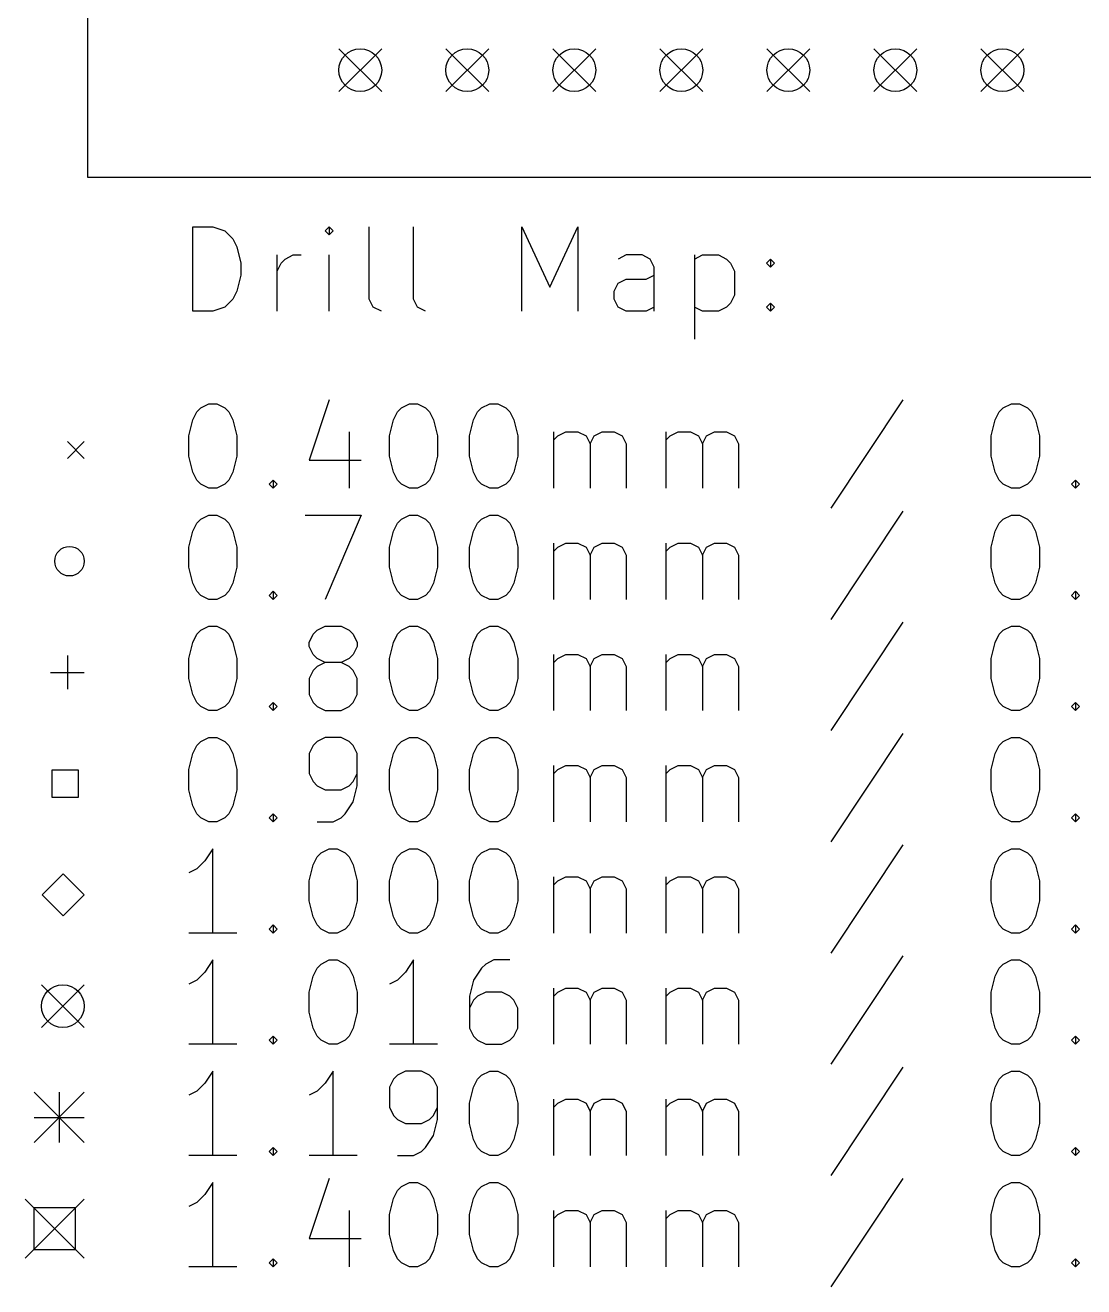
# Model space of a CAD drawing. Extents: x 123.4 to 222.8, y -148.3 to -68.3.
# Drawn here: x 123.37 to 148.49, y -148 to -118.06 of the extents above; entities that cross this region are included whole.
import ezdxf

# ---------------------------------------------------------------- set-up
doc = ezdxf.new("R2010")
doc.units = 0
doc.layers.add('BLACK', color=7, linetype='CONTINUOUS')

msp = doc.modelspace()

# ---------------------------------------------------------------- linework, layer by layer
at = {"layer": 'BLACK', "linetype": 'CONTINUOUS'}
for p, q in [((124.841, -68.326), (124.841, -121.666)), ((130.81, -118.618), (131.826, -119.634)), ((131.826, -118.618), (130.81, -119.634)), ((133.35, -118.618), (134.366, -119.634)), ((134.366, -118.618), (133.35, -119.634)), ((135.89, -118.618), (136.906, -119.634)), ((136.906, -118.618), (135.89, -119.634)), ((138.43, -118.618), (139.446, -119.634)), ((139.446, -118.618), (138.43, -119.634)), ((140.97, -118.618), (141.986, -119.634)), ((141.986, -118.618), (140.97, -119.634)), ((143.51, -118.618), (144.526, -119.634)), ((144.526, -118.618), (143.51, -119.634)), ((146.05, -118.618), (147.066, -119.634)), ((147.066, -118.618), (146.05, -119.634)), ((124.841, -121.666), (222.631, -121.666)), ((127.342, -124.846), (127.342, -122.846)), ((127.342, -122.846), (127.818, -122.846)), ((127.818, -122.846), (128.104, -122.941)), ((128.104, -122.941), (128.295, -123.131)), ((130.58, -122.846), (130.485, -122.941)), ((130.485, -122.941), (130.58, -123.036)), ((130.676, -122.941), (130.58, -122.846)), ((130.58, -122.846), (130.58, -123.036)), ((130.58, -123.036), (130.676, -122.941)), ((131.533, -124.56), (131.533, -122.846)), ((132.58, -124.56), (132.58, -122.846)), ((135.152, -124.846), (135.152, -122.846)), ((135.152, -122.846), (135.818, -124.274)), ((135.818, -124.274), (136.485, -122.846)), ((136.485, -122.846), (136.485, -124.846)), ((128.295, -123.131), (128.39, -123.322)), ((128.39, -123.322), (128.485, -123.703)), ((129.342, -124.846), (129.342, -123.512)), ((129.437, -123.703), (129.533, -123.608)), ((129.533, -123.608), (129.723, -123.512)), ((129.723, -123.512), (129.914, -123.512)), ((130.58, -124.846), (130.58, -123.512)), ((137.628, -123.512), (137.437, -123.608)), ((138.009, -123.512), (137.628, -123.512)), ((138.199, -123.608), (138.009, -123.512)), ((138.295, -123.798), (138.199, -123.608)), ((139.247, -123.512), (139.247, -125.512)), ((139.247, -123.608), (139.437, -123.512)), ((139.437, -123.512), (139.818, -123.512)), ((139.818, -123.512), (140.009, -123.608)), ((140.009, -123.608), (140.104, -123.703)), ((140.961, -123.703), (141.056, -123.608)), ((141.056, -123.608), (141.152, -123.703)), ((141.056, -123.608), (141.056, -123.798)), ((128.485, -123.703), (128.485, -123.989)), ((129.342, -123.893), (129.437, -123.703)), ((138.295, -124.846), (138.295, -123.798)), ((140.104, -123.703), (140.199, -123.893)), ((140.199, -123.893), (140.199, -124.465)), ((141.056, -123.798), (140.961, -123.703)), ((141.152, -123.703), (141.056, -123.798)), ((128.485, -123.989), (128.39, -124.37)), ((137.342, -124.37), (137.437, -124.179)), ((137.437, -124.179), (137.628, -124.084)), ((137.628, -124.084), (138.104, -124.084)), ((138.104, -124.084), (138.295, -123.989)), ((128.295, -124.56), (128.104, -124.751)), ((128.39, -124.37), (128.295, -124.56)), ((131.628, -124.751), (131.533, -124.56)), ((132.676, -124.751), (132.58, -124.56)), ((137.342, -124.56), (137.342, -124.37)), ((137.437, -124.751), (137.342, -124.56)), ((140.199, -124.465), (140.104, -124.655)), ((127.818, -124.846), (127.342, -124.846)), ((128.104, -124.751), (127.818, -124.846)), ((131.818, -124.846), (131.628, -124.751)), ((132.866, -124.846), (132.676, -124.751)), ((137.628, -124.846), (137.437, -124.751)), ((138.104, -124.846), (137.628, -124.846)), ((138.295, -124.751), (138.104, -124.846)), ((139.437, -124.846), (139.247, -124.751)), ((139.818, -124.846), (139.437, -124.846)), ((140.009, -124.751), (139.818, -124.846)), ((140.104, -124.655), (140.009, -124.751)), ((140.961, -124.751), (141.056, -124.655)), ((141.056, -124.846), (140.961, -124.751)), ((141.056, -124.655), (141.152, -124.751)), ((141.056, -124.655), (141.056, -124.846)), ((141.152, -124.751), (141.056, -124.846)), ((130.58, -126.951), (130.104, -128.379)), ((144.199, -126.951), (142.485, -129.522)), ((127.342, -127.427), (127.437, -127.236)), ((127.437, -127.236), (127.533, -127.141)), ((127.533, -127.141), (127.723, -127.046)), ((127.723, -127.046), (127.914, -127.046)), ((127.914, -127.046), (128.104, -127.141)), ((128.104, -127.141), (128.199, -127.236)), ((128.199, -127.236), (128.295, -127.427)), ((132.104, -127.427), (132.199, -127.236)), ((132.199, -127.236), (132.295, -127.141)), ((132.295, -127.141), (132.485, -127.046)), ((132.485, -127.046), (132.676, -127.046)), ((132.676, -127.046), (132.866, -127.141)), ((132.866, -127.141), (132.961, -127.236)), ((132.961, -127.236), (133.056, -127.427)), ((134.009, -127.427), (134.104, -127.236)), ((134.104, -127.236), (134.199, -127.141)), ((134.199, -127.141), (134.39, -127.046)), ((134.39, -127.046), (134.58, -127.046)), ((134.58, -127.046), (134.771, -127.141)), ((134.771, -127.141), (134.866, -127.236)), ((134.866, -127.236), (134.961, -127.427)), ((146.39, -127.427), (146.485, -127.236)), ((146.485, -127.236), (146.58, -127.141)), ((146.58, -127.141), (146.771, -127.046)), ((146.771, -127.046), (146.961, -127.046)), ((146.961, -127.046), (147.152, -127.141)), ((147.152, -127.141), (147.247, -127.236)), ((147.247, -127.236), (147.342, -127.427)), ((127.247, -127.808), (127.342, -127.427)), ((128.295, -127.427), (128.39, -127.808)), ((132.009, -127.808), (132.104, -127.427)), ((133.056, -127.427), (133.152, -127.808)), ((133.914, -127.808), (134.009, -127.427)), ((134.961, -127.427), (135.056, -127.808)), ((146.295, -127.808), (146.39, -127.427)), ((147.342, -127.427), (147.437, -127.808)), ((127.247, -128.284), (127.247, -127.808)), ((128.39, -127.808), (128.39, -128.284)), ((131.056, -127.712), (131.056, -129.046)), ((132.009, -128.284), (132.009, -127.808)), ((133.152, -127.808), (133.152, -128.284)), ((133.914, -128.284), (133.914, -127.808)), ((135.056, -127.808), (135.056, -128.284)), ((135.914, -129.046), (135.914, -127.712)), ((135.914, -127.903), (136.009, -127.808)), ((136.009, -127.808), (136.199, -127.712)), ((136.199, -127.712), (136.485, -127.712)), ((136.485, -127.712), (136.676, -127.808)), ((136.676, -127.808), (136.771, -127.998)), ((136.771, -127.998), (136.866, -127.808)), ((136.866, -127.808), (137.056, -127.712)), ((137.056, -127.712), (137.342, -127.712)), ((137.342, -127.712), (137.533, -127.808)), ((137.533, -127.808), (137.628, -127.998)), ((138.58, -129.046), (138.58, -127.712)), ((138.58, -127.903), (138.676, -127.808)), ((138.676, -127.808), (138.866, -127.712)), ((138.866, -127.712), (139.152, -127.712)), ((139.152, -127.712), (139.342, -127.808)), ((139.342, -127.808), (139.437, -127.998)), ((139.437, -127.998), (139.533, -127.808)), ((139.533, -127.808), (139.723, -127.712)), ((139.723, -127.712), (140.009, -127.712)), ((140.009, -127.712), (140.199, -127.808)), ((140.199, -127.808), (140.295, -127.998)), ((146.295, -128.284), (146.295, -127.808)), ((147.437, -127.808), (147.437, -128.284)), ((124.366, -127.941), (124.766, -128.341)), ((124.766, -127.941), (124.366, -128.341)), ((136.771, -127.998), (136.771, -129.046)), ((137.628, -127.998), (137.628, -129.046)), ((139.437, -127.998), (139.437, -129.046)), ((140.295, -127.998), (140.295, -129.046)), ((127.342, -128.665), (127.247, -128.284)), ((128.39, -128.284), (128.295, -128.665)), ((130.104, -128.379), (131.342, -128.379)), ((132.104, -128.665), (132.009, -128.284)), ((133.152, -128.284), (133.056, -128.665)), ((134.009, -128.665), (133.914, -128.284)), ((135.056, -128.284), (134.961, -128.665)), ((146.39, -128.665), (146.295, -128.284)), ((147.437, -128.284), (147.342, -128.665)), ((127.437, -128.855), (127.342, -128.665)), ((128.295, -128.665), (128.199, -128.855)), ((132.199, -128.855), (132.104, -128.665)), ((133.056, -128.665), (132.961, -128.855)), ((134.104, -128.855), (134.009, -128.665)), ((134.961, -128.665), (134.866, -128.855)), ((146.485, -128.855), (146.39, -128.665)), ((147.342, -128.665), (147.247, -128.855)), ((127.533, -128.951), (127.437, -128.855)), ((127.723, -129.046), (127.533, -128.951)), ((127.914, -129.046), (127.723, -129.046)), ((128.104, -128.951), (127.914, -129.046)), ((128.199, -128.855), (128.104, -128.951)), ((129.152, -128.951), (129.247, -128.855)), ((129.247, -129.046), (129.152, -128.951)), ((129.247, -128.855), (129.342, -128.951)), ((129.247, -128.855), (129.247, -129.046)), ((129.342, -128.951), (129.247, -129.046)), ((132.295, -128.951), (132.199, -128.855)), ((132.485, -129.046), (132.295, -128.951)), ((132.676, -129.046), (132.485, -129.046)), ((132.866, -128.951), (132.676, -129.046)), ((132.961, -128.855), (132.866, -128.951)), ((134.199, -128.951), (134.104, -128.855)), ((134.39, -129.046), (134.199, -128.951)), ((134.58, -129.046), (134.39, -129.046)), ((134.771, -128.951), (134.58, -129.046)), ((134.866, -128.855), (134.771, -128.951)), ((146.58, -128.951), (146.485, -128.855)), ((146.771, -129.046), (146.58, -128.951)), ((146.961, -129.046), (146.771, -129.046)), ((147.152, -128.951), (146.961, -129.046)), ((147.247, -128.855), (147.152, -128.951)), ((148.199, -128.951), (148.295, -128.855)), ((148.295, -129.046), (148.199, -128.951)), ((148.295, -128.855), (148.39, -128.951)), ((148.295, -128.855), (148.295, -129.046)), ((148.39, -128.951), (148.295, -129.046)), ((144.199, -129.591), (142.485, -132.162)), ((127.342, -130.067), (127.437, -129.876)), ((127.437, -129.876), (127.533, -129.781)), ((127.533, -129.781), (127.723, -129.686)), ((127.723, -129.686), (127.914, -129.686)), ((127.914, -129.686), (128.104, -129.781)), ((128.104, -129.781), (128.199, -129.876)), ((128.199, -129.876), (128.295, -130.067)), ((130.009, -129.686), (131.342, -129.686)), ((131.342, -129.686), (130.485, -131.686)), ((132.104, -130.067), (132.199, -129.876)), ((132.199, -129.876), (132.295, -129.781)), ((132.295, -129.781), (132.485, -129.686)), ((132.485, -129.686), (132.676, -129.686)), ((132.676, -129.686), (132.866, -129.781)), ((132.866, -129.781), (132.961, -129.876)), ((132.961, -129.876), (133.056, -130.067)), ((134.009, -130.067), (134.104, -129.876)), ((134.104, -129.876), (134.199, -129.781)), ((134.199, -129.781), (134.39, -129.686)), ((134.39, -129.686), (134.58, -129.686)), ((134.58, -129.686), (134.771, -129.781)), ((134.771, -129.781), (134.866, -129.876)), ((134.866, -129.876), (134.961, -130.067)), ((146.39, -130.067), (146.485, -129.876)), ((146.485, -129.876), (146.58, -129.781)), ((146.58, -129.781), (146.771, -129.686)), ((146.771, -129.686), (146.961, -129.686)), ((146.961, -129.686), (147.152, -129.781)), ((147.152, -129.781), (147.247, -129.876)), ((147.247, -129.876), (147.342, -130.067)), ((127.247, -130.448), (127.342, -130.067)), ((128.295, -130.067), (128.39, -130.448)), ((132.009, -130.448), (132.104, -130.067)), ((133.056, -130.067), (133.152, -130.448)), ((133.914, -130.448), (134.009, -130.067)), ((134.961, -130.067), (135.056, -130.448)), ((146.295, -130.448), (146.39, -130.067)), ((147.342, -130.067), (147.437, -130.448)), ((127.247, -130.924), (127.247, -130.448)), ((128.39, -130.448), (128.39, -130.924)), ((132.009, -130.924), (132.009, -130.448)), ((133.152, -130.448), (133.152, -130.924)), ((133.914, -130.924), (133.914, -130.448)), ((135.056, -130.448), (135.056, -130.924)), ((135.914, -131.686), (135.914, -130.352)), ((135.914, -130.543), (136.009, -130.448)), ((136.009, -130.448), (136.199, -130.352)), ((136.199, -130.352), (136.485, -130.352)), ((136.485, -130.352), (136.676, -130.448)), ((136.676, -130.448), (136.771, -130.638)), ((136.771, -130.638), (136.866, -130.448)), ((136.866, -130.448), (137.056, -130.352)), ((137.056, -130.352), (137.342, -130.352)), ((137.342, -130.352), (137.533, -130.448)), ((137.533, -130.448), (137.628, -130.638)), ((138.58, -131.686), (138.58, -130.352)), ((138.58, -130.543), (138.676, -130.448)), ((138.676, -130.448), (138.866, -130.352)), ((138.866, -130.352), (139.152, -130.352)), ((139.152, -130.352), (139.342, -130.448)), ((139.342, -130.448), (139.437, -130.638)), ((139.437, -130.638), (139.533, -130.448)), ((139.533, -130.448), (139.723, -130.352)), ((139.723, -130.352), (140.009, -130.352)), ((140.009, -130.352), (140.199, -130.448)), ((140.199, -130.448), (140.295, -130.638)), ((146.295, -130.924), (146.295, -130.448)), ((147.437, -130.448), (147.437, -130.924)), ((136.771, -130.638), (136.771, -131.686)), ((137.628, -130.638), (137.628, -131.686)), ((139.437, -130.638), (139.437, -131.686)), ((140.295, -130.638), (140.295, -131.686)), ((127.342, -131.305), (127.247, -130.924)), ((128.39, -130.924), (128.295, -131.305)), ((132.104, -131.305), (132.009, -130.924)), ((133.152, -130.924), (133.056, -131.305)), ((134.009, -131.305), (133.914, -130.924)), ((135.056, -130.924), (134.961, -131.305)), ((146.39, -131.305), (146.295, -130.924)), ((147.437, -130.924), (147.342, -131.305)), ((127.437, -131.495), (127.342, -131.305)), ((128.295, -131.305), (128.199, -131.495)), ((132.199, -131.495), (132.104, -131.305)), ((133.056, -131.305), (132.961, -131.495)), ((134.104, -131.495), (134.009, -131.305)), ((134.961, -131.305), (134.866, -131.495)), ((146.485, -131.495), (146.39, -131.305)), ((147.342, -131.305), (147.247, -131.495)), ((127.533, -131.591), (127.437, -131.495)), ((127.723, -131.686), (127.533, -131.591)), ((127.914, -131.686), (127.723, -131.686)), ((128.104, -131.591), (127.914, -131.686)), ((128.199, -131.495), (128.104, -131.591)), ((129.152, -131.591), (129.247, -131.495)), ((129.247, -131.686), (129.152, -131.591)), ((129.247, -131.495), (129.342, -131.591)), ((129.247, -131.495), (129.247, -131.686)), ((129.342, -131.591), (129.247, -131.686)), ((132.295, -131.591), (132.199, -131.495)), ((132.485, -131.686), (132.295, -131.591)), ((132.676, -131.686), (132.485, -131.686)), ((132.866, -131.591), (132.676, -131.686)), ((132.961, -131.495), (132.866, -131.591)), ((134.199, -131.591), (134.104, -131.495)), ((134.39, -131.686), (134.199, -131.591)), ((134.58, -131.686), (134.39, -131.686)), ((134.771, -131.591), (134.58, -131.686)), ((134.866, -131.495), (134.771, -131.591)), ((146.58, -131.591), (146.485, -131.495)), ((146.771, -131.686), (146.58, -131.591)), ((146.961, -131.686), (146.771, -131.686)), ((147.152, -131.591), (146.961, -131.686)), ((147.247, -131.495), (147.152, -131.591)), ((148.199, -131.591), (148.295, -131.495)), ((148.295, -131.686), (148.199, -131.591)), ((148.295, -131.495), (148.39, -131.591)), ((148.295, -131.495), (148.295, -131.686)), ((148.39, -131.591), (148.295, -131.686)), ((127.533, -132.421), (127.723, -132.326)), ((127.723, -132.326), (127.914, -132.326)), ((127.914, -132.326), (128.104, -132.421)), ((130.295, -132.421), (130.485, -132.326)), ((130.485, -132.326), (130.866, -132.326)), ((130.866, -132.326), (131.056, -132.421)), ((132.295, -132.421), (132.485, -132.326)), ((132.485, -132.326), (132.676, -132.326)), ((132.676, -132.326), (132.866, -132.421)), ((134.199, -132.421), (134.39, -132.326)), ((134.39, -132.326), (134.58, -132.326)), ((134.58, -132.326), (134.771, -132.421)), ((144.199, -132.231), (142.485, -134.802)), ((146.58, -132.421), (146.771, -132.326)), ((146.771, -132.326), (146.961, -132.326)), ((146.961, -132.326), (147.152, -132.421)), ((127.342, -132.707), (127.437, -132.516)), ((127.437, -132.516), (127.533, -132.421)), ((128.104, -132.421), (128.199, -132.516)), ((128.199, -132.516), (128.295, -132.707)), ((130.104, -132.707), (130.199, -132.516)), ((130.199, -132.516), (130.295, -132.421)), ((131.056, -132.421), (131.152, -132.516)), ((131.152, -132.516), (131.247, -132.707)), ((132.104, -132.707), (132.199, -132.516)), ((132.199, -132.516), (132.295, -132.421)), ((132.866, -132.421), (132.961, -132.516)), ((132.961, -132.516), (133.056, -132.707)), ((134.009, -132.707), (134.104, -132.516)), ((134.104, -132.516), (134.199, -132.421)), ((134.771, -132.421), (134.866, -132.516)), ((134.866, -132.516), (134.961, -132.707)), ((146.39, -132.707), (146.485, -132.516)), ((146.485, -132.516), (146.58, -132.421)), ((147.152, -132.421), (147.247, -132.516)), ((147.247, -132.516), (147.342, -132.707)), ((127.247, -133.088), (127.342, -132.707)), ((128.295, -132.707), (128.39, -133.088)), ((130.104, -132.802), (130.104, -132.707)), ((130.199, -132.992), (130.104, -132.802)), ((131.247, -132.802), (131.152, -132.992)), ((131.247, -132.707), (131.247, -132.802)), ((132.009, -133.088), (132.104, -132.707)), ((133.056, -132.707), (133.152, -133.088)), ((133.914, -133.088), (134.009, -132.707)), ((134.961, -132.707), (135.056, -133.088)), ((146.295, -133.088), (146.39, -132.707)), ((147.342, -132.707), (147.437, -133.088)), ((124.366, -133.021), (124.366, -133.821)), ((127.247, -133.564), (127.247, -133.088)), ((128.39, -133.088), (128.39, -133.564)), ((130.295, -133.088), (130.199, -132.992)), ((130.485, -133.183), (130.295, -133.088)), ((130.485, -133.183), (130.295, -133.278)), ((130.866, -133.183), (130.485, -133.183)), ((131.056, -133.088), (130.866, -133.183)), ((131.056, -133.278), (130.866, -133.183)), ((131.152, -132.992), (131.056, -133.088)), ((132.009, -133.564), (132.009, -133.088)), ((133.152, -133.088), (133.152, -133.564)), ((133.914, -133.564), (133.914, -133.088)), ((135.056, -133.088), (135.056, -133.564)), ((135.914, -134.326), (135.914, -132.992)), ((135.914, -133.183), (136.009, -133.088)), ((136.009, -133.088), (136.199, -132.992)), ((136.199, -132.992), (136.485, -132.992)), ((136.485, -132.992), (136.676, -133.088)), ((136.676, -133.088), (136.771, -133.278)), ((136.771, -133.278), (136.866, -133.088)), ((136.866, -133.088), (137.056, -132.992)), ((137.056, -132.992), (137.342, -132.992)), ((137.342, -132.992), (137.533, -133.088)), ((137.533, -133.088), (137.628, -133.278)), ((138.58, -134.326), (138.58, -132.992)), ((138.58, -133.183), (138.676, -133.088)), ((138.676, -133.088), (138.866, -132.992)), ((138.866, -132.992), (139.152, -132.992)), ((139.152, -132.992), (139.342, -133.088)), ((139.342, -133.088), (139.437, -133.278)), ((139.437, -133.278), (139.533, -133.088)), ((139.533, -133.088), (139.723, -132.992)), ((139.723, -132.992), (140.009, -132.992)), ((140.009, -132.992), (140.199, -133.088)), ((140.199, -133.088), (140.295, -133.278)), ((146.295, -133.564), (146.295, -133.088)), ((147.437, -133.088), (147.437, -133.564)), ((123.966, -133.421), (124.766, -133.421)), ((130.199, -133.373), (130.104, -133.564)), ((130.295, -133.278), (130.199, -133.373)), ((131.152, -133.373), (131.056, -133.278)), ((131.247, -133.564), (131.152, -133.373)), ((136.771, -133.278), (136.771, -134.326)), ((137.628, -133.278), (137.628, -134.326)), ((139.437, -133.278), (139.437, -134.326)), ((140.295, -133.278), (140.295, -134.326)), ((127.342, -133.945), (127.247, -133.564)), ((128.39, -133.564), (128.295, -133.945)), ((130.104, -133.564), (130.104, -133.945)), ((131.247, -133.945), (131.247, -133.564)), ((132.104, -133.945), (132.009, -133.564)), ((133.152, -133.564), (133.056, -133.945)), ((134.009, -133.945), (133.914, -133.564)), ((135.056, -133.564), (134.961, -133.945)), ((146.39, -133.945), (146.295, -133.564)), ((147.437, -133.564), (147.342, -133.945)), ((127.437, -134.135), (127.342, -133.945)), ((127.533, -134.231), (127.437, -134.135)), ((128.199, -134.135), (128.104, -134.231)), ((128.295, -133.945), (128.199, -134.135)), ((129.152, -134.231), (129.247, -134.135)), ((129.247, -134.135), (129.342, -134.231)), ((129.247, -134.135), (129.247, -134.326)), ((130.104, -133.945), (130.199, -134.135)), ((130.199, -134.135), (130.295, -134.231)), ((131.056, -134.231), (131.152, -134.135)), ((131.152, -134.135), (131.247, -133.945)), ((132.199, -134.135), (132.104, -133.945)), ((132.295, -134.231), (132.199, -134.135)), ((132.961, -134.135), (132.866, -134.231)), ((133.056, -133.945), (132.961, -134.135)), ((134.104, -134.135), (134.009, -133.945)), ((134.199, -134.231), (134.104, -134.135)), ((134.866, -134.135), (134.771, -134.231)), ((134.961, -133.945), (134.866, -134.135)), ((146.485, -134.135), (146.39, -133.945)), ((146.58, -134.231), (146.485, -134.135)), ((147.247, -134.135), (147.152, -134.231)), ((147.342, -133.945), (147.247, -134.135)), ((148.199, -134.231), (148.295, -134.135)), ((148.295, -134.135), (148.39, -134.231)), ((148.295, -134.135), (148.295, -134.326)), ((127.723, -134.326), (127.533, -134.231)), ((127.914, -134.326), (127.723, -134.326)), ((128.104, -134.231), (127.914, -134.326)), ((129.247, -134.326), (129.152, -134.231)), ((129.342, -134.231), (129.247, -134.326)), ((130.295, -134.231), (130.485, -134.326)), ((130.485, -134.326), (130.866, -134.326)), ((130.866, -134.326), (131.056, -134.231)), ((132.485, -134.326), (132.295, -134.231)), ((132.676, -134.326), (132.485, -134.326)), ((132.866, -134.231), (132.676, -134.326)), ((134.39, -134.326), (134.199, -134.231)), ((134.58, -134.326), (134.39, -134.326)), ((134.771, -134.231), (134.58, -134.326)), ((146.771, -134.326), (146.58, -134.231)), ((146.961, -134.326), (146.771, -134.326)), ((147.152, -134.231), (146.961, -134.326)), ((148.295, -134.326), (148.199, -134.231)), ((148.39, -134.231), (148.295, -134.326)), ((127.533, -135.061), (127.723, -134.966)), ((127.723, -134.966), (127.914, -134.966)), ((127.914, -134.966), (128.104, -135.061)), ((130.485, -134.966), (130.295, -135.061)), ((130.866, -134.966), (130.485, -134.966)), ((131.056, -135.061), (130.866, -134.966)), ((132.295, -135.061), (132.485, -134.966)), ((132.485, -134.966), (132.676, -134.966)), ((132.676, -134.966), (132.866, -135.061)), ((134.199, -135.061), (134.39, -134.966)), ((134.39, -134.966), (134.58, -134.966)), ((134.58, -134.966), (134.771, -135.061)), ((144.199, -134.871), (142.485, -137.442)), ((146.58, -135.061), (146.771, -134.966)), ((146.771, -134.966), (146.961, -134.966)), ((146.961, -134.966), (147.152, -135.061)), ((127.342, -135.347), (127.437, -135.156)), ((127.437, -135.156), (127.533, -135.061)), ((128.104, -135.061), (128.199, -135.156)), ((128.199, -135.156), (128.295, -135.347)), ((130.199, -135.156), (130.104, -135.347)), ((130.295, -135.061), (130.199, -135.156)), ((131.152, -135.156), (131.056, -135.061)), ((131.247, -135.347), (131.152, -135.156)), ((132.104, -135.347), (132.199, -135.156)), ((132.199, -135.156), (132.295, -135.061)), ((132.866, -135.061), (132.961, -135.156)), ((132.961, -135.156), (133.056, -135.347)), ((134.009, -135.347), (134.104, -135.156)), ((134.104, -135.156), (134.199, -135.061)), ((134.771, -135.061), (134.866, -135.156)), ((134.866, -135.156), (134.961, -135.347)), ((146.39, -135.347), (146.485, -135.156)), ((146.485, -135.156), (146.58, -135.061)), ((147.152, -135.061), (147.247, -135.156)), ((147.247, -135.156), (147.342, -135.347)), ((127.247, -135.728), (127.342, -135.347)), ((128.295, -135.347), (128.39, -135.728)), ((130.104, -135.347), (130.104, -135.823)), ((131.247, -136.109), (131.247, -135.347)), ((132.009, -135.728), (132.104, -135.347)), ((133.056, -135.347), (133.152, -135.728)), ((133.914, -135.728), (134.009, -135.347)), ((134.961, -135.347), (135.056, -135.728)), ((135.914, -136.966), (135.914, -135.632)), ((136.009, -135.728), (136.199, -135.632)), ((136.199, -135.632), (136.485, -135.632)), ((136.485, -135.632), (136.676, -135.728)), ((136.866, -135.728), (137.056, -135.632)), ((137.056, -135.632), (137.342, -135.632)), ((137.342, -135.632), (137.533, -135.728)), ((138.58, -136.966), (138.58, -135.632)), ((138.676, -135.728), (138.866, -135.632)), ((138.866, -135.632), (139.152, -135.632)), ((139.152, -135.632), (139.342, -135.728)), ((139.533, -135.728), (139.723, -135.632)), ((139.723, -135.632), (140.009, -135.632)), ((140.009, -135.632), (140.199, -135.728)), ((146.295, -135.728), (146.39, -135.347)), ((147.342, -135.347), (147.437, -135.728)), ((124.634, -135.743), (123.998, -135.743)), ((123.998, -135.743), (123.998, -136.379)), ((124.634, -136.379), (124.634, -135.743)), ((127.247, -136.204), (127.247, -135.728)), ((128.39, -135.728), (128.39, -136.204)), ((130.104, -135.823), (130.199, -136.013)), ((131.152, -136.013), (131.247, -135.823)), ((132.009, -136.204), (132.009, -135.728)), ((133.152, -135.728), (133.152, -136.204)), ((133.914, -136.204), (133.914, -135.728)), ((135.056, -135.728), (135.056, -136.204)), ((135.914, -135.823), (136.009, -135.728)), ((136.676, -135.728), (136.771, -135.918)), ((136.771, -135.918), (136.866, -135.728)), ((136.771, -135.918), (136.771, -136.966)), ((137.533, -135.728), (137.628, -135.918)), ((137.628, -135.918), (137.628, -136.966)), ((138.58, -135.823), (138.676, -135.728)), ((139.342, -135.728), (139.437, -135.918)), ((139.437, -135.918), (139.533, -135.728)), ((139.437, -135.918), (139.437, -136.966)), ((140.199, -135.728), (140.295, -135.918)), ((140.295, -135.918), (140.295, -136.966)), ((146.295, -136.204), (146.295, -135.728)), ((147.437, -135.728), (147.437, -136.204)), ((127.342, -136.585), (127.247, -136.204)), ((128.39, -136.204), (128.295, -136.585)), ((130.199, -136.013), (130.295, -136.109)), ((130.295, -136.109), (130.485, -136.204)), ((130.485, -136.204), (130.866, -136.204)), ((130.866, -136.204), (131.056, -136.109)), ((131.056, -136.109), (131.152, -136.013)), ((131.152, -136.49), (131.247, -136.109)), ((132.104, -136.585), (132.009, -136.204)), ((133.152, -136.204), (133.056, -136.585)), ((134.009, -136.585), (133.914, -136.204)), ((135.056, -136.204), (134.961, -136.585)), ((146.39, -136.585), (146.295, -136.204)), ((147.437, -136.204), (147.342, -136.585)), ((123.998, -136.379), (124.634, -136.379)), ((130.961, -136.775), (131.152, -136.49)), ((127.437, -136.775), (127.342, -136.585)), ((127.533, -136.871), (127.437, -136.775)), ((128.199, -136.775), (128.104, -136.871)), ((128.295, -136.585), (128.199, -136.775)), ((129.152, -136.871), (129.247, -136.775)), ((129.247, -136.775), (129.342, -136.871)), ((129.247, -136.775), (129.247, -136.966)), ((130.866, -136.871), (130.961, -136.775)), ((132.199, -136.775), (132.104, -136.585)), ((132.295, -136.871), (132.199, -136.775)), ((132.961, -136.775), (132.866, -136.871)), ((133.056, -136.585), (132.961, -136.775)), ((134.104, -136.775), (134.009, -136.585)), ((134.199, -136.871), (134.104, -136.775)), ((134.866, -136.775), (134.771, -136.871)), ((134.961, -136.585), (134.866, -136.775)), ((146.485, -136.775), (146.39, -136.585)), ((146.58, -136.871), (146.485, -136.775)), ((147.247, -136.775), (147.152, -136.871)), ((147.342, -136.585), (147.247, -136.775)), ((148.199, -136.871), (148.295, -136.775)), ((148.295, -136.775), (148.39, -136.871)), ((148.295, -136.775), (148.295, -136.966)), ((127.723, -136.966), (127.533, -136.871)), ((127.914, -136.966), (127.723, -136.966)), ((128.104, -136.871), (127.914, -136.966)), ((129.247, -136.966), (129.152, -136.871)), ((129.342, -136.871), (129.247, -136.966)), ((130.295, -136.966), (130.676, -136.966)), ((130.676, -136.966), (130.866, -136.871)), ((132.485, -136.966), (132.295, -136.871)), ((132.676, -136.966), (132.485, -136.966)), ((132.866, -136.871), (132.676, -136.966)), ((134.39, -136.966), (134.199, -136.871)), ((134.58, -136.966), (134.39, -136.966)), ((134.771, -136.871), (134.58, -136.966)), ((146.771, -136.966), (146.58, -136.871)), ((146.961, -136.966), (146.771, -136.966)), ((147.152, -136.871), (146.961, -136.966)), ((148.295, -136.966), (148.199, -136.871)), ((148.39, -136.871), (148.295, -136.966)), ((127.818, -137.606), (127.628, -137.891)), ((127.818, -139.606), (127.818, -137.606)), ((130.295, -137.796), (130.39, -137.701)), ((130.39, -137.701), (130.58, -137.606)), ((130.58, -137.606), (130.771, -137.606)), ((130.771, -137.606), (130.961, -137.701)), ((130.961, -137.701), (131.056, -137.796)), ((132.199, -137.796), (132.295, -137.701)), ((132.295, -137.701), (132.485, -137.606)), ((132.485, -137.606), (132.676, -137.606)), ((132.676, -137.606), (132.866, -137.701)), ((132.866, -137.701), (132.961, -137.796)), ((134.104, -137.796), (134.199, -137.701)), ((134.199, -137.701), (134.39, -137.606)), ((134.39, -137.606), (134.58, -137.606)), ((134.58, -137.606), (134.771, -137.701)), ((134.771, -137.701), (134.866, -137.796)), ((144.199, -137.511), (142.485, -140.082)), ((146.485, -137.796), (146.58, -137.701)), ((146.58, -137.701), (146.771, -137.606)), ((146.771, -137.606), (146.961, -137.606)), ((146.961, -137.606), (147.152, -137.701)), ((147.152, -137.701), (147.247, -137.796)), ((127.628, -137.891), (127.437, -138.082)), ((130.104, -138.368), (130.199, -137.987)), ((130.199, -137.987), (130.295, -137.796)), ((131.056, -137.796), (131.152, -137.987)), ((131.152, -137.987), (131.247, -138.368)), ((132.009, -138.368), (132.104, -137.987)), ((132.104, -137.987), (132.199, -137.796)), ((132.961, -137.796), (133.056, -137.987)), ((133.056, -137.987), (133.152, -138.368)), ((133.914, -138.368), (134.009, -137.987)), ((134.009, -137.987), (134.104, -137.796)), ((134.866, -137.796), (134.961, -137.987)), ((134.961, -137.987), (135.056, -138.368)), ((146.295, -138.368), (146.39, -137.987)), ((146.39, -137.987), (146.485, -137.796)), ((147.247, -137.796), (147.342, -137.987)), ((147.342, -137.987), (147.437, -138.368)), ((124.266, -138.201), (123.766, -138.701)), ((124.766, -138.701), (124.266, -138.201)), ((127.437, -138.082), (127.247, -138.177)), ((135.914, -139.606), (135.914, -138.272)), ((136.009, -138.368), (136.199, -138.272)), ((136.199, -138.272), (136.485, -138.272)), ((136.485, -138.272), (136.676, -138.368)), ((136.866, -138.368), (137.056, -138.272)), ((137.056, -138.272), (137.342, -138.272)), ((137.342, -138.272), (137.533, -138.368)), ((138.58, -139.606), (138.58, -138.272)), ((138.676, -138.368), (138.866, -138.272)), ((138.866, -138.272), (139.152, -138.272)), ((139.152, -138.272), (139.342, -138.368)), ((139.533, -138.368), (139.723, -138.272)), ((139.723, -138.272), (140.009, -138.272)), ((140.009, -138.272), (140.199, -138.368)), ((130.104, -138.844), (130.104, -138.368)), ((131.247, -138.368), (131.247, -138.844)), ((132.009, -138.844), (132.009, -138.368)), ((133.152, -138.368), (133.152, -138.844)), ((133.914, -138.844), (133.914, -138.368)), ((135.056, -138.368), (135.056, -138.844)), ((135.914, -138.463), (136.009, -138.368)), ((136.676, -138.368), (136.771, -138.558)), ((136.771, -138.558), (136.866, -138.368)), ((136.771, -138.558), (136.771, -139.606)), ((137.533, -138.368), (137.628, -138.558)), ((137.628, -138.558), (137.628, -139.606)), ((138.58, -138.463), (138.676, -138.368)), ((139.342, -138.368), (139.437, -138.558)), ((139.437, -138.558), (139.533, -138.368)), ((139.437, -138.558), (139.437, -139.606)), ((140.199, -138.368), (140.295, -138.558)), ((140.295, -138.558), (140.295, -139.606)), ((146.295, -138.844), (146.295, -138.368)), ((147.437, -138.368), (147.437, -138.844)), ((123.766, -138.701), (124.266, -139.201)), ((124.266, -139.201), (124.766, -138.701)), ((130.199, -139.225), (130.104, -138.844)), ((131.247, -138.844), (131.152, -139.225)), ((132.104, -139.225), (132.009, -138.844)), ((133.152, -138.844), (133.056, -139.225)), ((134.009, -139.225), (133.914, -138.844)), ((135.056, -138.844), (134.961, -139.225)), ((146.39, -139.225), (146.295, -138.844)), ((147.437, -138.844), (147.342, -139.225)), ((130.295, -139.415), (130.199, -139.225)), ((131.152, -139.225), (131.056, -139.415)), ((132.199, -139.415), (132.104, -139.225)), ((133.056, -139.225), (132.961, -139.415)), ((134.104, -139.415), (134.009, -139.225)), ((134.961, -139.225), (134.866, -139.415)), ((146.485, -139.415), (146.39, -139.225)), ((147.342, -139.225), (147.247, -139.415)), ((129.152, -139.511), (129.247, -139.415)), ((129.247, -139.606), (129.152, -139.511)), ((129.247, -139.415), (129.342, -139.511)), ((129.247, -139.415), (129.247, -139.606)), ((129.342, -139.511), (129.247, -139.606)), ((130.39, -139.511), (130.295, -139.415)), ((130.58, -139.606), (130.39, -139.511)), ((130.961, -139.511), (130.771, -139.606)), ((131.056, -139.415), (130.961, -139.511)), ((132.295, -139.511), (132.199, -139.415)), ((132.485, -139.606), (132.295, -139.511)), ((132.866, -139.511), (132.676, -139.606)), ((132.961, -139.415), (132.866, -139.511)), ((134.199, -139.511), (134.104, -139.415)), ((134.39, -139.606), (134.199, -139.511)), ((134.771, -139.511), (134.58, -139.606)), ((134.866, -139.415), (134.771, -139.511)), ((146.58, -139.511), (146.485, -139.415)), ((146.771, -139.606), (146.58, -139.511)), ((147.152, -139.511), (146.961, -139.606)), ((147.247, -139.415), (147.152, -139.511)), ((148.199, -139.511), (148.295, -139.415)), ((148.295, -139.606), (148.199, -139.511)), ((148.295, -139.415), (148.39, -139.511)), ((148.295, -139.415), (148.295, -139.606)), ((148.39, -139.511), (148.295, -139.606)), ((128.39, -139.606), (127.247, -139.606)), ((130.771, -139.606), (130.58, -139.606)), ((132.676, -139.606), (132.485, -139.606)), ((134.58, -139.606), (134.39, -139.606)), ((146.961, -139.606), (146.771, -139.606)), ((127.818, -140.246), (127.628, -140.531)), ((127.818, -142.246), (127.818, -140.246)), ((130.295, -140.436), (130.39, -140.341)), ((130.39, -140.341), (130.58, -140.246)), ((130.58, -140.246), (130.771, -140.246)), ((130.771, -140.246), (130.961, -140.341)), ((130.961, -140.341), (131.056, -140.436)), ((132.58, -140.246), (132.39, -140.531)), ((132.58, -142.246), (132.58, -140.246)), ((134.295, -140.341), (134.199, -140.436)), ((134.485, -140.246), (134.295, -140.341)), ((134.866, -140.246), (134.485, -140.246)), ((144.199, -140.151), (142.485, -142.722)), ((146.485, -140.436), (146.58, -140.341)), ((146.58, -140.341), (146.771, -140.246)), ((146.771, -140.246), (146.961, -140.246)), ((146.961, -140.246), (147.152, -140.341)), ((147.152, -140.341), (147.247, -140.436)), ((127.437, -140.722), (127.247, -140.817)), ((127.628, -140.531), (127.437, -140.722)), ((130.104, -141.008), (130.199, -140.627)), ((130.199, -140.627), (130.295, -140.436)), ((131.056, -140.436), (131.152, -140.627)), ((131.152, -140.627), (131.247, -141.008)), ((132.199, -140.722), (132.009, -140.817)), ((132.39, -140.531), (132.199, -140.722)), ((134.009, -140.722), (133.914, -141.103)), ((134.199, -140.436), (134.009, -140.722)), ((146.295, -141.008), (146.39, -140.627)), ((146.39, -140.627), (146.485, -140.436)), ((147.247, -140.436), (147.342, -140.627)), ((147.342, -140.627), (147.437, -141.008)), ((123.75, -140.833), (124.766, -141.849)), ((124.766, -140.833), (123.75, -141.849)), ((130.104, -141.484), (130.104, -141.008)), ((131.247, -141.008), (131.247, -141.484)), ((134.295, -141.008), (134.104, -141.103)), ((134.676, -141.008), (134.295, -141.008)), ((134.866, -141.103), (134.676, -141.008)), ((135.914, -142.246), (135.914, -140.912)), ((135.914, -141.103), (136.009, -141.008)), ((136.009, -141.008), (136.199, -140.912)), ((136.199, -140.912), (136.485, -140.912)), ((136.485, -140.912), (136.676, -141.008)), ((136.676, -141.008), (136.771, -141.198)), ((136.771, -141.198), (136.866, -141.008)), ((136.866, -141.008), (137.056, -140.912)), ((137.056, -140.912), (137.342, -140.912)), ((137.342, -140.912), (137.533, -141.008)), ((137.533, -141.008), (137.628, -141.198)), ((138.58, -142.246), (138.58, -140.912)), ((138.58, -141.103), (138.676, -141.008)), ((138.676, -141.008), (138.866, -140.912)), ((138.866, -140.912), (139.152, -140.912)), ((139.152, -140.912), (139.342, -141.008)), ((139.342, -141.008), (139.437, -141.198)), ((139.437, -141.198), (139.533, -141.008)), ((139.533, -141.008), (139.723, -140.912)), ((139.723, -140.912), (140.009, -140.912)), ((140.009, -140.912), (140.199, -141.008)), ((140.199, -141.008), (140.295, -141.198)), ((146.295, -141.484), (146.295, -141.008)), ((147.437, -141.008), (147.437, -141.484)), ((133.914, -141.103), (133.914, -141.865)), ((134.009, -141.198), (133.914, -141.389)), ((134.104, -141.103), (134.009, -141.198)), ((134.961, -141.198), (134.866, -141.103)), ((135.056, -141.389), (134.961, -141.198)), ((136.771, -141.198), (136.771, -142.246)), ((137.628, -141.198), (137.628, -142.246)), ((139.437, -141.198), (139.437, -142.246)), ((140.295, -141.198), (140.295, -142.246)), ((130.199, -141.865), (130.104, -141.484)), ((131.247, -141.484), (131.152, -141.865)), ((135.056, -141.865), (135.056, -141.389)), ((146.39, -141.865), (146.295, -141.484)), ((147.437, -141.484), (147.342, -141.865)), ((130.295, -142.055), (130.199, -141.865)), ((131.152, -141.865), (131.056, -142.055)), ((133.914, -141.865), (134.009, -142.055)), ((134.961, -142.055), (135.056, -141.865)), ((146.485, -142.055), (146.39, -141.865)), ((147.342, -141.865), (147.247, -142.055)), ((129.152, -142.151), (129.247, -142.055)), ((129.247, -142.246), (129.152, -142.151)), ((129.247, -142.055), (129.342, -142.151)), ((129.247, -142.055), (129.247, -142.246)), ((129.342, -142.151), (129.247, -142.246)), ((130.39, -142.151), (130.295, -142.055)), ((130.58, -142.246), (130.39, -142.151)), ((130.961, -142.151), (130.771, -142.246)), ((131.056, -142.055), (130.961, -142.151)), ((134.009, -142.055), (134.104, -142.151)), ((134.104, -142.151), (134.295, -142.246)), ((134.676, -142.246), (134.866, -142.151)), ((134.866, -142.151), (134.961, -142.055)), ((146.58, -142.151), (146.485, -142.055)), ((146.771, -142.246), (146.58, -142.151)), ((147.152, -142.151), (146.961, -142.246)), ((147.247, -142.055), (147.152, -142.151)), ((148.199, -142.151), (148.295, -142.055)), ((148.295, -142.246), (148.199, -142.151)), ((148.295, -142.055), (148.39, -142.151)), ((148.295, -142.055), (148.295, -142.246)), ((148.39, -142.151), (148.295, -142.246)), ((128.39, -142.246), (127.247, -142.246)), ((130.771, -142.246), (130.58, -142.246)), ((133.152, -142.246), (132.009, -142.246)), ((134.295, -142.246), (134.676, -142.246)), ((146.961, -142.246), (146.771, -142.246)), ((144.199, -142.791), (142.485, -145.362)), ((127.818, -142.886), (127.628, -143.171)), ((127.818, -144.886), (127.818, -142.886)), ((130.676, -142.886), (130.485, -143.171)), ((130.676, -144.886), (130.676, -142.886)), ((132.104, -143.076), (132.009, -143.267)), ((132.199, -142.981), (132.104, -143.076)), ((132.39, -142.886), (132.199, -142.981)), ((132.771, -142.886), (132.39, -142.886)), ((132.961, -142.981), (132.771, -142.886)), ((133.056, -143.076), (132.961, -142.981)), ((133.152, -143.267), (133.056, -143.076)), ((134.009, -143.267), (134.104, -143.076)), ((134.104, -143.076), (134.199, -142.981)), ((134.199, -142.981), (134.39, -142.886)), ((134.39, -142.886), (134.58, -142.886)), ((134.58, -142.886), (134.771, -142.981)), ((134.771, -142.981), (134.866, -143.076)), ((134.866, -143.076), (134.961, -143.267)), ((146.39, -143.267), (146.485, -143.076)), ((146.485, -143.076), (146.58, -142.981)), ((146.58, -142.981), (146.771, -142.886)), ((146.771, -142.886), (146.961, -142.886)), ((146.961, -142.886), (147.152, -142.981)), ((147.152, -142.981), (147.247, -143.076)), ((147.247, -143.076), (147.342, -143.267)), ((123.576, -143.386), (124.766, -144.576)), ((124.766, -143.386), (123.576, -144.576)), ((124.171, -143.386), (124.171, -144.576)), ((127.437, -143.362), (127.247, -143.457)), ((127.628, -143.171), (127.437, -143.362)), ((130.295, -143.362), (130.104, -143.457)), ((130.485, -143.171), (130.295, -143.362)), ((132.009, -143.267), (132.009, -143.743)), ((133.152, -144.029), (133.152, -143.267)), ((133.914, -143.648), (134.009, -143.267)), ((134.961, -143.267), (135.056, -143.648)), ((146.295, -143.648), (146.39, -143.267)), ((147.342, -143.267), (147.437, -143.648)), ((133.914, -144.124), (133.914, -143.648)), ((135.056, -143.648), (135.056, -144.124)), ((135.914, -144.886), (135.914, -143.552)), ((135.914, -143.743), (136.009, -143.648)), ((136.009, -143.648), (136.199, -143.552)), ((136.199, -143.552), (136.485, -143.552)), ((136.485, -143.552), (136.676, -143.648)), ((136.676, -143.648), (136.771, -143.838)), ((136.771, -143.838), (136.866, -143.648)), ((136.866, -143.648), (137.056, -143.552)), ((137.056, -143.552), (137.342, -143.552)), ((137.342, -143.552), (137.533, -143.648)), ((137.533, -143.648), (137.628, -143.838)), ((138.58, -144.886), (138.58, -143.552)), ((138.58, -143.743), (138.676, -143.648)), ((138.676, -143.648), (138.866, -143.552)), ((138.866, -143.552), (139.152, -143.552)), ((139.152, -143.552), (139.342, -143.648)), ((139.342, -143.648), (139.437, -143.838)), ((139.437, -143.838), (139.533, -143.648)), ((139.533, -143.648), (139.723, -143.552)), ((139.723, -143.552), (140.009, -143.552)), ((140.009, -143.552), (140.199, -143.648)), ((140.199, -143.648), (140.295, -143.838)), ((146.295, -144.124), (146.295, -143.648)), ((147.437, -143.648), (147.437, -144.124)), ((123.576, -143.981), (124.766, -143.981)), ((132.009, -143.743), (132.104, -143.933)), ((132.104, -143.933), (132.199, -144.029)), ((132.961, -144.029), (133.056, -143.933)), ((133.056, -143.933), (133.152, -143.743)), ((136.771, -143.838), (136.771, -144.886)), ((137.628, -143.838), (137.628, -144.886)), ((139.437, -143.838), (139.437, -144.886)), ((140.295, -143.838), (140.295, -144.886)), ((132.199, -144.029), (132.39, -144.124)), ((132.39, -144.124), (132.771, -144.124)), ((132.771, -144.124), (132.961, -144.029)), ((133.056, -144.41), (133.152, -144.029)), ((134.009, -144.505), (133.914, -144.124)), ((135.056, -144.124), (134.961, -144.505)), ((146.39, -144.505), (146.295, -144.124)), ((147.437, -144.124), (147.342, -144.505)), ((132.866, -144.695), (133.056, -144.41)), ((134.104, -144.695), (134.009, -144.505)), ((134.961, -144.505), (134.866, -144.695)), ((146.485, -144.695), (146.39, -144.505)), ((147.342, -144.505), (147.247, -144.695)), ((128.39, -144.886), (127.247, -144.886)), ((129.152, -144.791), (129.247, -144.695)), ((129.247, -144.886), (129.152, -144.791)), ((129.247, -144.695), (129.342, -144.791)), ((129.247, -144.695), (129.247, -144.886)), ((129.342, -144.791), (129.247, -144.886)), ((131.247, -144.886), (130.104, -144.886)), ((132.199, -144.886), (132.58, -144.886)), ((132.58, -144.886), (132.771, -144.791)), ((132.771, -144.791), (132.866, -144.695)), ((134.199, -144.791), (134.104, -144.695)), ((134.39, -144.886), (134.199, -144.791)), ((134.58, -144.886), (134.39, -144.886)), ((134.771, -144.791), (134.58, -144.886)), ((134.866, -144.695), (134.771, -144.791)), ((146.58, -144.791), (146.485, -144.695)), ((146.771, -144.886), (146.58, -144.791)), ((146.961, -144.886), (146.771, -144.886)), ((147.152, -144.791), (146.961, -144.886)), ((147.247, -144.695), (147.152, -144.791)), ((148.199, -144.791), (148.295, -144.695)), ((148.295, -144.886), (148.199, -144.791)), ((148.295, -144.695), (148.39, -144.791)), ((148.295, -144.695), (148.295, -144.886)), ((148.39, -144.791), (148.295, -144.886)), ((130.58, -145.431), (130.104, -146.859)), ((144.199, -145.431), (142.485, -148.002)), ((127.628, -145.811), (127.437, -146.002)), ((127.818, -145.526), (127.628, -145.811)), ((127.818, -147.526), (127.818, -145.526)), ((132.104, -145.907), (132.199, -145.716)), ((132.199, -145.716), (132.295, -145.621)), ((132.295, -145.621), (132.485, -145.526)), ((132.485, -145.526), (132.676, -145.526)), ((132.676, -145.526), (132.866, -145.621)), ((132.866, -145.621), (132.961, -145.716)), ((132.961, -145.716), (133.056, -145.907)), ((134.009, -145.907), (134.104, -145.716)), ((134.104, -145.716), (134.199, -145.621)), ((134.199, -145.621), (134.39, -145.526)), ((134.39, -145.526), (134.58, -145.526)), ((134.58, -145.526), (134.771, -145.621)), ((134.771, -145.621), (134.866, -145.716)), ((134.866, -145.716), (134.961, -145.907)), ((146.39, -145.907), (146.485, -145.716)), ((146.485, -145.716), (146.58, -145.621)), ((146.58, -145.621), (146.771, -145.526)), ((146.771, -145.526), (146.961, -145.526)), ((146.961, -145.526), (147.152, -145.621)), ((147.152, -145.621), (147.247, -145.716)), ((147.247, -145.716), (147.342, -145.907)), ((123.366, -145.921), (124.766, -147.321)), ((124.766, -145.921), (123.366, -147.321)), ((127.437, -146.002), (127.247, -146.097)), ((132.009, -146.288), (132.104, -145.907)), ((133.056, -145.907), (133.152, -146.288)), ((133.914, -146.288), (134.009, -145.907)), ((134.961, -145.907), (135.056, -146.288)), ((146.295, -146.288), (146.39, -145.907)), ((147.342, -145.907), (147.437, -146.288)), ((124.561, -146.126), (123.571, -146.126)), ((123.571, -146.126), (123.571, -147.116)), ((124.561, -147.116), (124.561, -146.126)), ((131.056, -146.192), (131.056, -147.526)), ((132.009, -146.764), (132.009, -146.288)), ((133.152, -146.288), (133.152, -146.764)), ((133.914, -146.764), (133.914, -146.288)), ((135.056, -146.288), (135.056, -146.764)), ((135.914, -147.526), (135.914, -146.192)), ((135.914, -146.383), (136.009, -146.288)), ((136.009, -146.288), (136.199, -146.192)), ((136.199, -146.192), (136.485, -146.192)), ((136.485, -146.192), (136.676, -146.288)), ((136.676, -146.288), (136.771, -146.478)), ((136.771, -146.478), (136.866, -146.288)), ((136.866, -146.288), (137.056, -146.192)), ((137.056, -146.192), (137.342, -146.192)), ((137.342, -146.192), (137.533, -146.288)), ((137.533, -146.288), (137.628, -146.478)), ((138.58, -147.526), (138.58, -146.192)), ((138.58, -146.383), (138.676, -146.288)), ((138.676, -146.288), (138.866, -146.192)), ((138.866, -146.192), (139.152, -146.192)), ((139.152, -146.192), (139.342, -146.288)), ((139.342, -146.288), (139.437, -146.478)), ((139.437, -146.478), (139.533, -146.288)), ((139.533, -146.288), (139.723, -146.192)), ((139.723, -146.192), (140.009, -146.192)), ((140.009, -146.192), (140.199, -146.288)), ((140.199, -146.288), (140.295, -146.478)), ((146.295, -146.764), (146.295, -146.288)), ((147.437, -146.288), (147.437, -146.764)), ((136.771, -146.478), (136.771, -147.526)), ((137.628, -146.478), (137.628, -147.526)), ((139.437, -146.478), (139.437, -147.526)), ((140.295, -146.478), (140.295, -147.526)), ((130.104, -146.859), (131.342, -146.859)), ((132.104, -147.145), (132.009, -146.764)), ((133.152, -146.764), (133.056, -147.145)), ((134.009, -147.145), (133.914, -146.764)), ((135.056, -146.764), (134.961, -147.145)), ((146.39, -147.145), (146.295, -146.764)), ((147.437, -146.764), (147.342, -147.145)), ((123.571, -147.116), (124.561, -147.116)), ((132.199, -147.335), (132.104, -147.145)), ((133.056, -147.145), (132.961, -147.335)), ((134.104, -147.335), (134.009, -147.145)), ((134.961, -147.145), (134.866, -147.335)), ((146.485, -147.335), (146.39, -147.145)), ((147.342, -147.145), (147.247, -147.335)), ((128.39, -147.526), (127.247, -147.526)), ((129.152, -147.431), (129.247, -147.335)), ((129.247, -147.526), (129.152, -147.431)), ((129.247, -147.335), (129.342, -147.431)), ((129.247, -147.335), (129.247, -147.526)), ((129.342, -147.431), (129.247, -147.526)), ((132.295, -147.431), (132.199, -147.335)), ((132.485, -147.526), (132.295, -147.431)), ((132.676, -147.526), (132.485, -147.526)), ((132.866, -147.431), (132.676, -147.526)), ((132.961, -147.335), (132.866, -147.431)), ((134.199, -147.431), (134.104, -147.335)), ((134.39, -147.526), (134.199, -147.431)), ((134.58, -147.526), (134.39, -147.526)), ((134.771, -147.431), (134.58, -147.526)), ((134.866, -147.335), (134.771, -147.431)), ((146.58, -147.431), (146.485, -147.335)), ((146.771, -147.526), (146.58, -147.431)), ((146.961, -147.526), (146.771, -147.526)), ((147.152, -147.431), (146.961, -147.526)), ((147.247, -147.335), (147.152, -147.431)), ((148.199, -147.431), (148.295, -147.335)), ((148.295, -147.526), (148.199, -147.431)), ((148.295, -147.335), (148.39, -147.431)), ((148.295, -147.335), (148.295, -147.526)), ((148.39, -147.431), (148.295, -147.526))]:
    msp.add_line(p, q, dxfattribs=at)
at = {"layer": 'BLACK'}
for centre, radius in [((131.318, -119.126), 0.508), ((133.858, -119.126), 0.508), ((136.398, -119.126), 0.508), ((138.938, -119.126), 0.508), ((141.478, -119.126), 0.508), ((144.018, -119.126), 0.508), ((146.558, -119.126), 0.508), ((124.416, -130.781), 0.35), ((124.258, -141.341), 0.508)]:
    msp.add_circle(centre, radius, dxfattribs=at)

doc.saveas('drawing.dxf')
